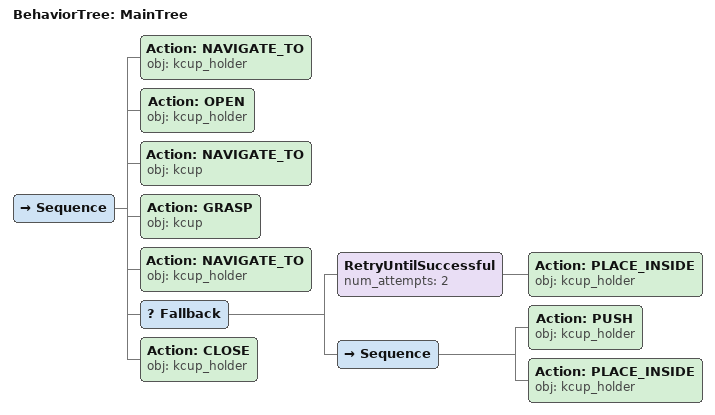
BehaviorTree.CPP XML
<root main_tree_to_execute="MainTree">
  <BehaviorTree ID="MainTree">
    <Sequence>
      <!-- Navigate to kcup_holder -->
      <Action ID="NAVIGATE_TO" obj="kcup_holder" />
      <!-- Open kcup_holder -->
      <Action ID="OPEN" obj="kcup_holder" />
      <!-- Navigate to kcup -->
      <Action ID="NAVIGATE_TO" obj="kcup" />
      <!-- Grasp kcup -->
      <Action ID="GRASP" obj="kcup" />
      <!-- Navigate to kcup_holder -->
      <Action ID="NAVIGATE_TO" obj="kcup_holder" />
      <!-- Fallback: if PLACE_INSIDE kcup_holder fails, try alternative to reposition -->
      <Fallback>
        <!-- Retry PLACE_INSIDE kcup_holder up to 2 attempts -->
        <RetryUntilSuccessful num_attempts="2">
          <!-- Place inside kcup_holder -->
          <Action ID="PLACE_INSIDE" obj="kcup_holder" />
        </RetryUntilSuccessful>
        <Sequence>
          <!-- Push kcup_holder forward toward front edge of table -->
          <Action ID="PUSH" obj="kcup_holder" />
          <!-- Place inside kcup_holder -->
          <Action ID="PLACE_INSIDE" obj="kcup_holder" />
        </Sequence>
      </Fallback>

      <!-- Close kcup_holder -->
      <Action ID="CLOSE" obj="kcup_holder" />
    </Sequence>
  </BehaviorTree>
</root>
